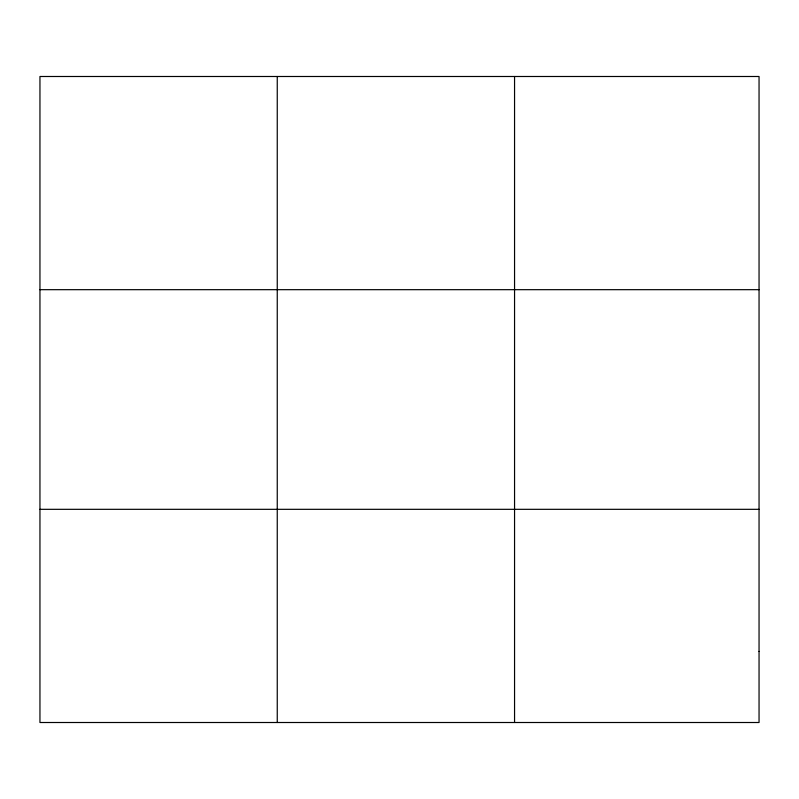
<?xml version="1.0" encoding="UTF-8"?>
<svg xmlns="http://www.w3.org/2000/svg" width="799" height="799" viewBox="0 0 799 799"><rect width="100%" height="100%" fill="white"/><g stroke="black" fill="none" stroke-linecap="round" stroke-linejoin="round"><path stroke-width="1.2" d="M277.253 76.494L277.253 722.506M514.556 76.494L514.556 722.506M39.95 289.677L759.05 289.677M39.95 509.323L759.05 509.323M759.05 651.445L759.05 722.506L39.95 722.506L39.95 76.494L759.05 76.494L759.05 651.445"/></g></svg>
